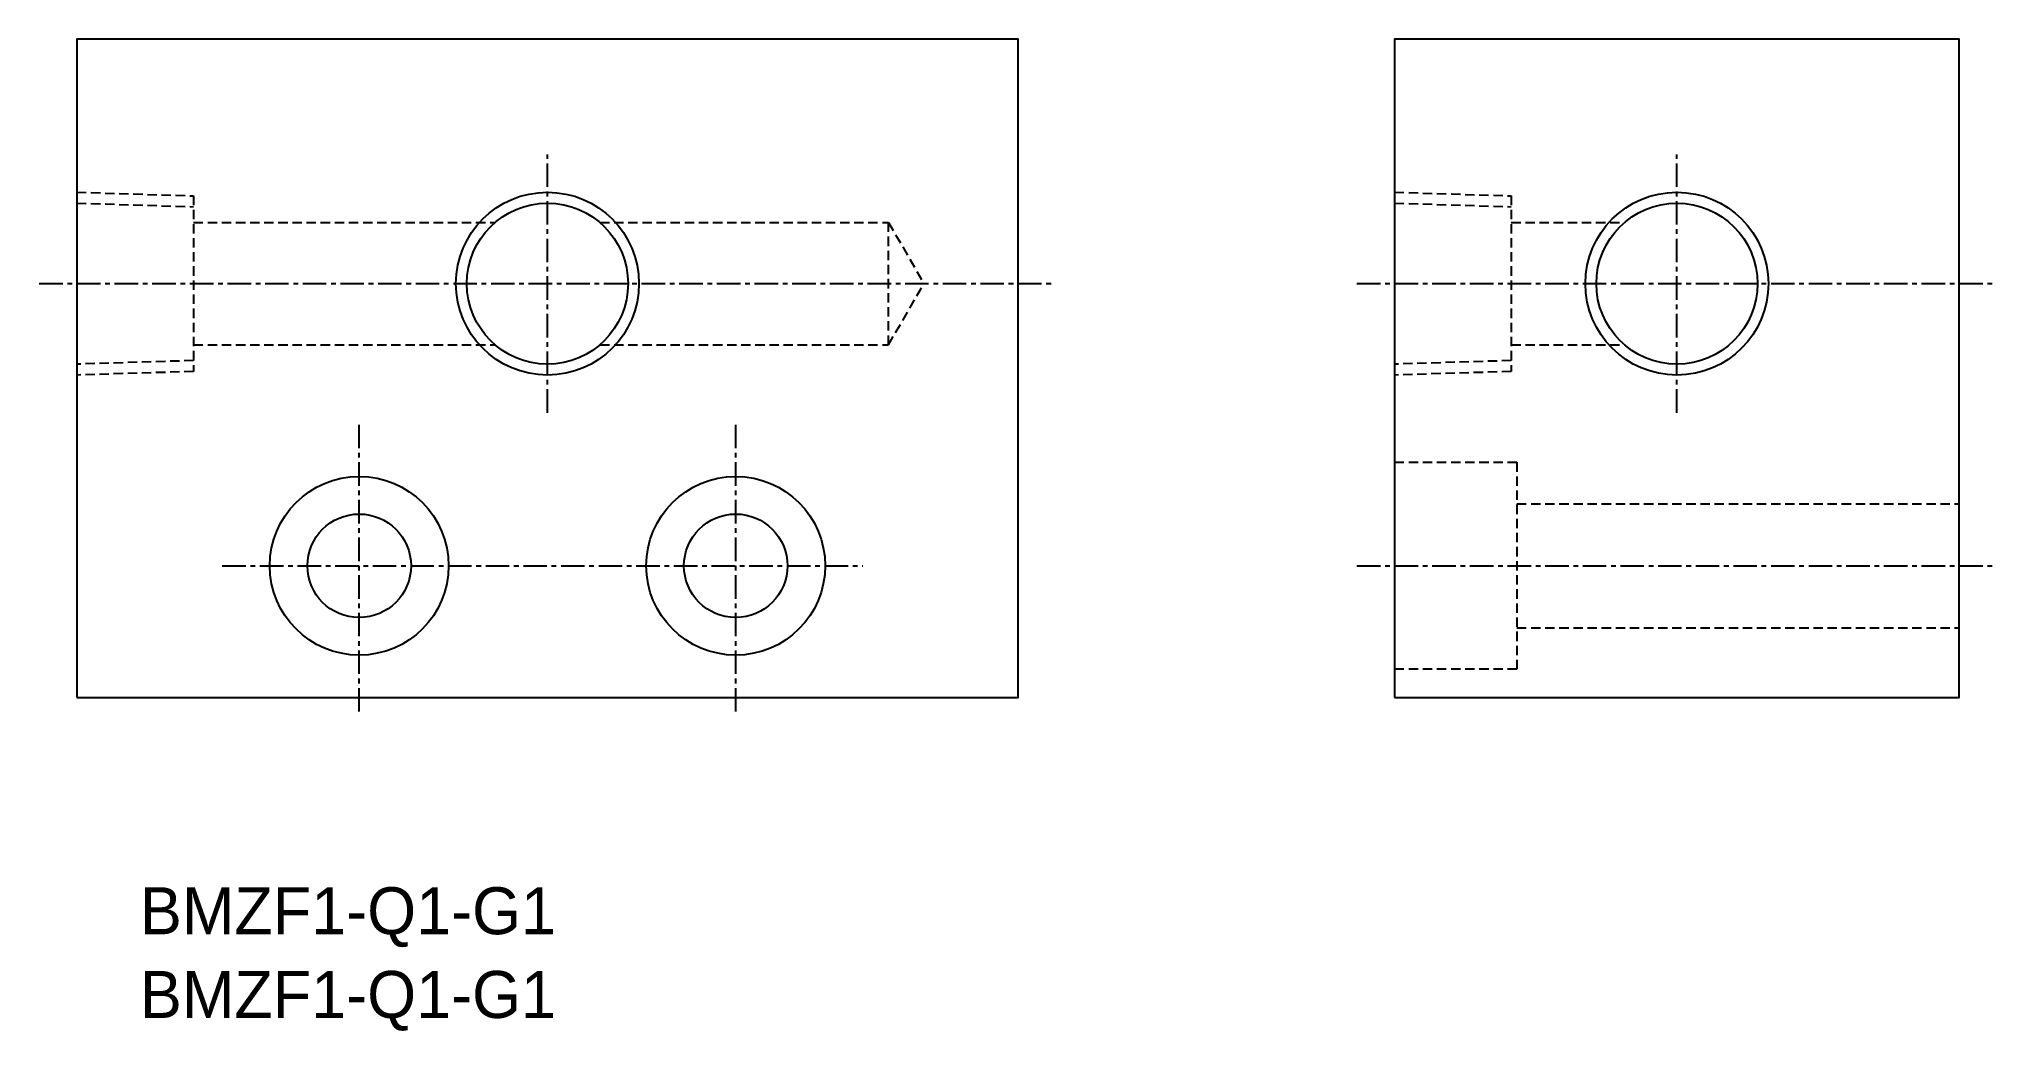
# Model space of a CAD drawing. Extents: x 1050 to 1154, y 327 to 380.
import ezdxf
from ezdxf.enums import TextEntityAlignment as Align

# ---------------------------------------------------------------- set-up
doc = ezdxf.new("R2010")
doc.units = 0
doc.linetypes.add('CENTER', pattern=[2, 1.25, -0.25, 0.25, -0.25])
doc.linetypes.add('DASHED', pattern=[0.75, 0.5, -0.25])
doc.layers.get('0').update_dxf_attribs({"linetype": 'CONTINUOUS'})
doc.layers.add('CENTER', color=1, linetype='CENTER')

msp = doc.modelspace()

# ---------------------------------------------------------------- linework, layer by layer
at = {"color": 3, "linetype": 'DASHED'}
for p, q in [((1051.53, 371.57), (1057.73, 371.38)), ((1057.73, 371.38), (1057.73, 362.04)), ((1121.53, 371.57), (1127.73, 371.38)), ((1127.73, 371.38), (1127.73, 362.04)), ((1051.53, 370.99), (1057.73, 370.8)), ((1121.53, 370.99), (1127.73, 370.8)), ((1057.73, 369.96), (1073.74, 369.96)), ((1079.32, 369.96), (1094.65, 369.96)), ((1094.65, 369.96), (1096.53, 366.71)), ((1094.65, 363.46), (1094.65, 369.96)), ((1127.73, 369.96), (1133.74, 369.96)), ((1094.65, 363.46), (1096.53, 366.71)), ((1057.73, 363.46), (1073.74, 363.46)), ((1079.32, 363.46), (1094.65, 363.46)), ((1127.73, 363.46), (1133.74, 363.46)), ((1057.73, 362.62), (1051.53, 362.43)), ((1057.73, 362.04), (1051.53, 361.85)), ((1127.73, 362.62), (1121.53, 362.43)), ((1127.73, 362.04), (1121.53, 361.85)), ((1121.53, 357.21), (1128.03, 357.21)), ((1128.03, 357.21), (1128.03, 346.21)), ((1128.03, 355.01), (1151.53, 355.01)), ((1128.03, 348.41), (1151.53, 348.41)), ((1128.03, 346.21), (1121.53, 346.21))]:
    msp.add_line(p, q, dxfattribs=at)
at = {"color": 7, "linetype": 'CONTINUOUS'}
for points in [[(1051.53, 344.71), (1101.53, 344.71), (1101.53, 379.71), (1051.53, 379.71)], [(1121.53, 344.71), (1151.53, 344.71), (1151.53, 379.71), (1121.53, 379.71)]]:
    msp.add_lwpolyline(points, close=True, dxfattribs=at)
at = {"color": 3, "linetype": 'CONTINUOUS'}
for centre in [(1076.53, 366.71), (1136.53, 366.71)]:
    msp.add_circle(centre, 4.86, dxfattribs=at)
at = {"color": 7, "linetype": 'CONTINUOUS'}
for centre, radius in [((1076.53, 366.71), 4.28), ((1136.53, 366.71), 4.28), ((1066.53, 351.71), 4.75), ((1086.53, 351.71), 4.75), ((1066.53, 351.71), 2.75), ((1086.53, 351.71), 2.75)]:
    msp.add_circle(centre, radius, dxfattribs=at)
at = {"layer": 'CENTER', "color": 1, "linetype": 'CENTER'}
for p, q in [((1076.53, 359.85), (1076.53, 373.57)), ((1136.53, 359.85), (1136.53, 373.57)), ((1049.53, 366.71), (1103.53, 366.71)), ((1119.53, 366.71), (1153.53, 366.71)), ((1066.53, 343.96), (1066.53, 359.46)), ((1086.53, 343.96), (1086.53, 359.46)), ((1059.25, 351.71), (1093.28, 351.71)), ((1119.53, 351.71), (1153.53, 351.71))]:
    msp.add_line(p, q, dxfattribs=at)

# ---------------------------------------------------------------- texts
at = {"color": 7, "linetype": 'CONTINUOUS'}
for p in [(1054.88, 333.37), (1054.88, 328.92)]:
    msp.add_text('BMZF1-Q1-G1', height=2.5, dxfattribs=at).set_placement(p, align=Align.MIDDLE_LEFT)

doc.saveas('drawing.dxf')
